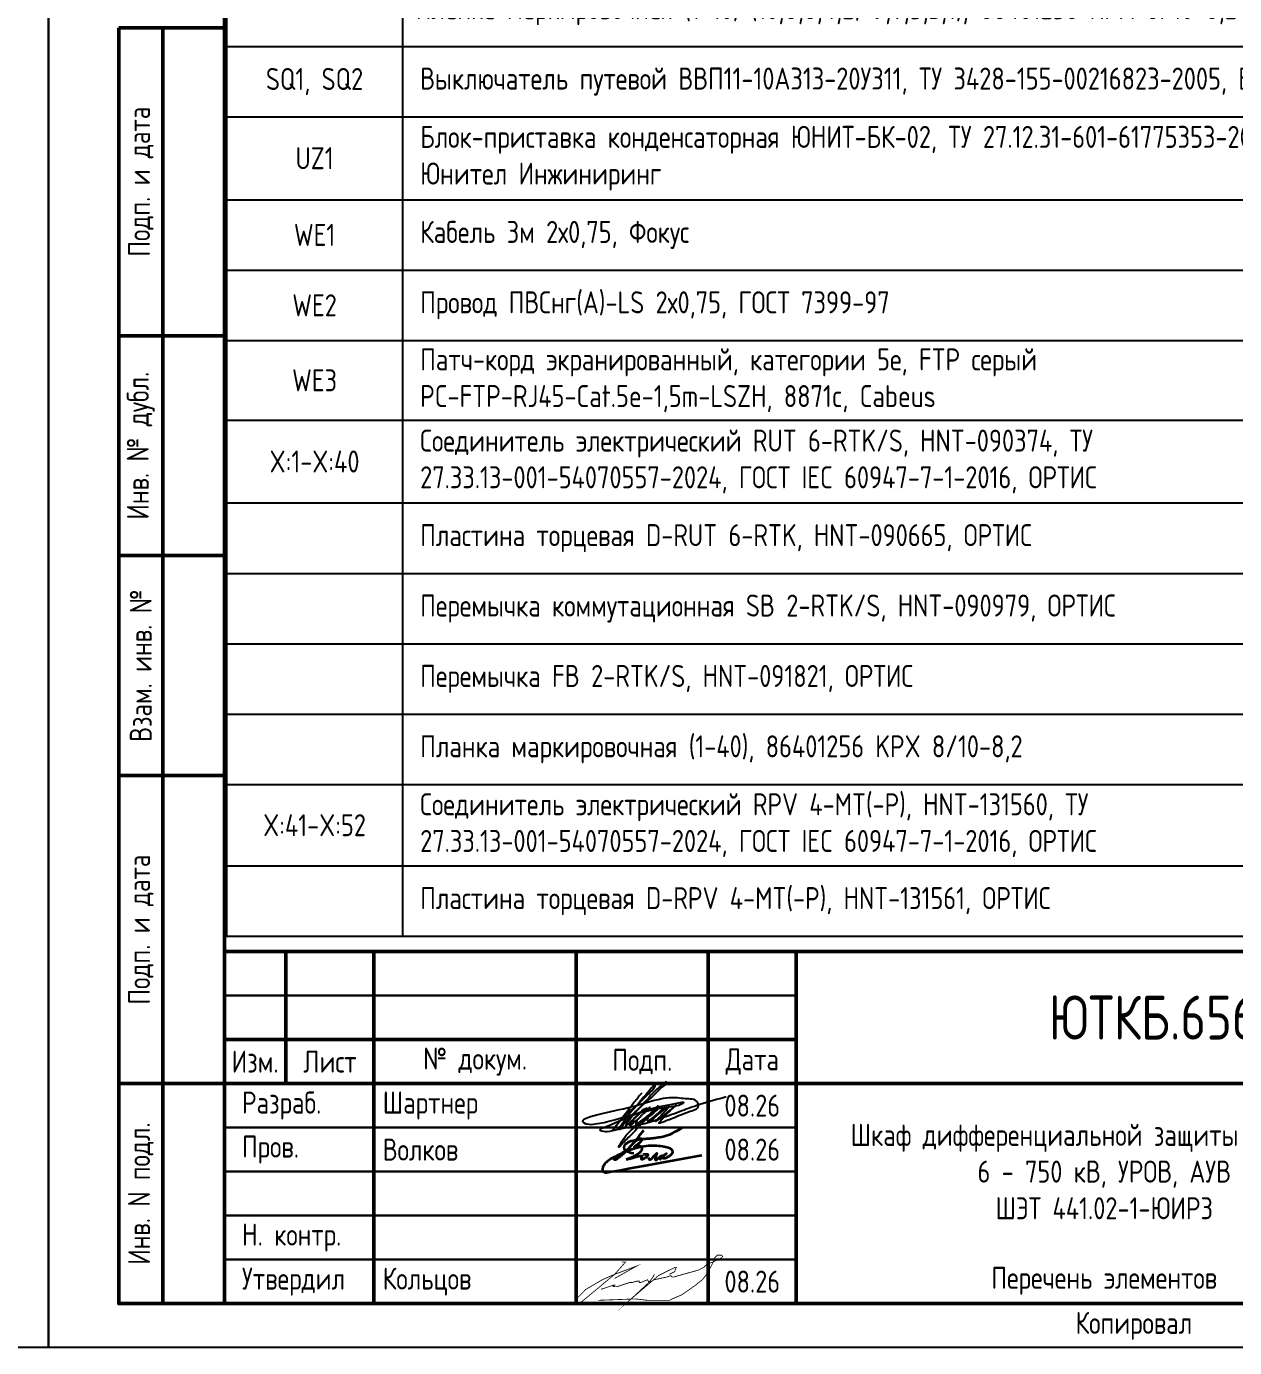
# Model space of a CAD drawing. Header units: millimetres. Extents: x -840 to 1644, y 0 to 561.
# Drawn here: x -632.5 to -495.2, y 0 to 150.1 of the extents above; entities that cross this region are included whole.
import ezdxf

# ---------------------------------------------------------------- set-up
doc = ezdxf.new("R2010")
doc.units = ezdxf.units.MM
doc.styles.add('Gost_type_A', font='GOST_A.TTF')

# ---------------------------------------------------------------- blocks, each defined once
blk = doc.blocks.new('*T16')
at = {"color": 0, "lineweight": -2, "transparency": 16777216}
for p, q in [((0, 0), (185, 0)), ((0, 0), (0, -15)), ((20, 0), (20, -15)), ((130, 0), (130, -15)), ((140, 0), (140, -15)), ((185, 0), (185, -15)), ((209.75, 0), (394.75, 0)), ((209.75, 0), (209.75, -15)), ((229.75, 0), (229.75, -15)), ((339.75, 0), (339.75, -15)), ((349.75, 0), (349.75, -15)), ((394.75, 0), (394.75, -15))]:
    blk.add_line(p, q, dxfattribs=at)
at = {"color": 0, "linetype": 'ByBlock', "lineweight": -2, "transparency": 16777216}
for p, q in [((0, -15), (185, -15)), ((0, -15), (0, -245.26)), ((20, -15), (20, -245.26)), ((130, -15), (130, -245.26)), ((140, -15), (140, -80.12)), ((185, -15), (185, -245.26)), ((209.75, -15), (394.75, -15)), ((209.75, -15), (209.75, -87)), ((229.75, -15), (229.75, -87)), ((339.75, -15), (339.75, -87)), ((349.75, -15), (349.75, -23)), ((394.75, -15), (394.75, -87)), ((209.75, -23), (394.75, -23)), ((349.75, -23), (349.75, -31)), ((0, -28.63), (185, -28.63)), ((209.75, -31), (394.75, -31)), ((349.75, -31), (349.75, -87)), ((0, -38.06), (185, -38.06)), ((209.75, -39), (394.75, -39)), ((0, -47.45), (185, -47.45)), ((209.75, -47), (394.75, -47)), ((0, -55.45), (185, -55.45)), ((209.75, -55), (394.75, -55)), ((209.75, -63), (394.75, -63)), ((0, -64.12), (185, -64.12)), ((209.75, -71), (394.75, -71)), ((0, -72.12), (185, -72.12)), ((209.75, -79), (394.75, -79)), ((0, -80.12), (185, -80.12)), ((140, -80.12), (140, -144.12)), ((209.75, -87), (394.75, -87)), ((0, -88.12), (185, -88.12)), ((0, -96.12), (185, -96.12)), ((0, -104.12), (185, -104.12)), ((0, -112.12), (185, -112.12)), ((0, -120.12), (185, -120.12)), ((0, -128.12), (185, -128.12)), ((0, -136.12), (185, -136.12)), ((0, -144.12), (185, -144.12)), ((140, -144.12), (140, -245.26)), ((0, -152.12), (185, -152.12)), ((0, -161.55), (185, -161.55)), ((0, -169.55), (185, -169.55)), ((0, -177.55), (185, -177.55)), ((0, -186.6), (185, -186.6)), ((0, -196.01), (185, -196.01)), ((0, -204.01), (185, -204.01)), ((0, -212.01), (185, -212.01)), ((0, -220.01), (185, -220.01)), ((0, -228.01), (185, -228.01)), ((0, -237.26), (185, -237.26)), ((0, -245.26), (185, -245.26))]:
    blk.add_line(p, q, dxfattribs=at)
at = {"transparency": 16777216, "char_height": 2.5, "style": 'Gost_type_A'}
for s, insert, width, attachment_point in [('Поз. обозначение', (10, -7.5), 17, 5), ('Поз. обозначение', (219.75, -7.5), 17, 5), ('Примечание', (162.5, -7.5), 42, 5), ('Примечание', (372.25, -7.5), 42, 5), ('Наименование', (75, -7.5), 107, 5), ('Кол.', (135, -7.5), 7, 5), ('Наименование', (284.75, -7.5), 107, 5), ('Кол.', (344.75, -7.5), 7, 5), ('Планка маркировочная (41-52), 86401217 KPX 6/10-6,2', (231.25, -27), 107, 4), ('Перемычка ПС 2-8, 15000020, СТЭЗ ', (21.5, -84.12), 107, 4), ('9', (135, -84.12), 7, 5), ('3', (135, -92.12), 7, 5), ('Планка маркировочная (1-14) (14,12,10,8,6,4,2; 13,11,9,7,5,3,1), 86401256 KPX 8/10-8,2', (21.5, -100.12), 107, 4), ('3', (135, -100.12), 7, 5), ('{\\C256;Блок испытательный, в составе:}', (21.5, -108.12), 107, 4), ('Блок базовый ЭПББ 4+1, 111505, ТУ 27.33.13-001-53942713-2023, ЭПРОМ', (21.5, -116.12), 107, 4), ('3', (135, -116.12), 7, 5), ('Крышка рабочая ЭПРК 4+1, 121505, ТУ 27.33.13-001-53942713-2023, ЭПРОМ', (21.5, -124.12), 107, 4), ('3', (135, -124.12), 7, 5), ('Планка маркировочная (1-10) (2,4.6,8,10; 1,3,5,7,9), 86401256 KPX 8/10-8,2', (21.5, -132.12), 107, 4), ('3', (135, -132.12), 7, 5), ('Планка маркировочная (1-10) (10,8,6,4,2; 9,7,5,3,1), 86401256 KPX 8/10-8,2', (21.5, -140.12), 107, 4), ('3', (135, -140.12), 7, 5)]:
    blk.add_mtext(s, dxfattribs=dict(at, insert=insert, width=width, attachment_point=attachment_point))
at = {"color": 0, "transparency": 16777216, "char_height": 2.5, "style": 'Gost_type_A'}
for s, insert, width, attachment_point in [('{\\C256;Интеллектуальное электронное устройство ЮНИТ-М514-ДЗО-Р102-К101-х-х-В101-М166.0600-М166.0600-С01.03, НЛПР.656122.602-XXX,\\C1; }ООО Юнител Инжиниринг', (22, -21.81), 106, 4), ('Перемычка FBS 2-6, HNT-091360, ОРТИС', (231.75, -19), 106, 4), ('6', (344.75, -19), 7, 5), ('A1', (10, -21.81), 18, 5), ('1', (135, -21.81), 7, 5), ('1', (344.75, -27), 7, 5), ('вертикальное положение', (351.25, -27), 42, 4), ('Блок интерфейсный ИЧМ ЮНИТ-ИЧМ-СУГР-К-С, ТУ 27.12.23-609-61775353-2024, ООО Юнител Инжиниринг', (22, -33.34), 106, 4), ('A1.1', (10, -33.34), 18, 5), ('1', (135, -33.34), 7, 5), ('Светильник светодиодный ЖКХ-08 Д с кабелем 3 м, 5000 К,\\PТУ 3461-009-01281952-2018, Фокус ', (22, -42.75), 106, 4), ('EL1', (10, -42.75), 18, 5), ('1', (135, -42.75), 7, 5), ('HL1', (10, -51.45), 18, 5), ('{\\C256;Лампа СКЛ 14Н-2-Ж-2-220 П Ч IP65 ЯШГК.433137.068 ТУ, Протон-Импульс}', (22, -51.45), 106, 4), ('1', (135, -51.45), 7, 5), ('SG1-SG3', (10, -59.78), 18, 5), ('{\\C256;Блок испытательный, в составе:}', (22, -59.78), 106, 4), ('{\\C256;Блок базовый ЭПББ 6+1, 111507, ТУ 27.33.13-001-53942713-2023, НПП "ЭПРОМ"}', (22, -68.12), 106, 4), ('3', (135, -68.12), 7, 5), ('{\\C256;Крышка рабочая ЭПРК 6+1, 121507, ТУ 27.33.13-001-53942713-2023, НПП "ЭПРОМ"}', (22, -76.12), 106, 4), ('3', (135, -76.12), 7, 5), ('{\\C256;Планка маркировочная} (1-14) (2,4.6,8,10,12,14; 1,3,5,7,9,11,13){\\C256;, 86401256 KPX 8/10-8,2}', (21.5, -92.12), 107, 4), ('горизонтальное положение', (141.5, -92.12), 42, 4), ('горизонтальное положение', (141.5, -100.12), 42, 4), ('SG4-SG6', (10, -108.12), 18, 5), ('горизонтальное положение', (141.5, -132.12), 42, 4), ('горизонтальное положение', (141.5, -140.12), 42, 4), ('SQ1, SQ2', (10, -148.12), 18, 5), ('{\\C256;Выключатель путевой ВВП11-10А313-20У311, ТУ 3428-155-00216823-2005, ВНИИР }', (22, -148.12), 106, 4), ('2', (135, -148.12), 7, 5), ('{\\C256;Блок-приставка конденсаторная ЮНИТ-БК-02, ТУ 27.12.31-601-61775353-2016, }ООО Юнител Инжиниринг', (22, -156.83), 106, 4), ('UZ1', (10, -156.83), 18, 5), ('1', (135, -156.83), 7, 5), ('WE1', (10, -165.55), 18, 5), ('Кабель 3м 2х0,75, Фокус', (22, -165.55), 106, 4), ('1', (135, -165.55), 7, 5), ('{\\C256;в составе позиции} EL1', (141.5, -165.55), 42, 4), ('WE2', (10, -173.55), 18, 5), ('Провод ПВСнг(А)-LS 2х0,75, ГОСТ 7399-97', (22, -173.55), 106, 4), ('4', (135, -173.55), 7, 5), ('{\\C256;м}', (141.5, -173.55), 42, 4), ('{\\C256;Патч-корд экранированный, категории 5е, FTP серый PC-FTP-RJ45-Cat.5e-1,5m-LSZH, 8871c, Cabeus}', (22, -182.07), 106, 4), ('WE3', (10, -182.07), 18, 5), ('1', (135, -182.07), 7, 5), ('{\\C256;Соединитель электрический RUT 6-RTK/S, HNT-090374, ТУ 27.33.13-001-54070557-2024, ГОСТ IEC 60947-7-1-2016, ОРТИС}', (22, -191.3), 106, 4), ('X:1-X:40', (10, -191.3), 18, 5), ('40', (135, -191.3), 7, 5), ('{\\C256;Пластина торцевая D-RUT 6-RTK, HNT-090665, ОРТИС}', (22, -200.01), 106, 4), ('7', (135, -200.01), 7, 5), ('Перемычка коммутационная SB 2-RTK/S, HNT-090979, ОРТИС', (22, -208.01), 106, 4), ('9', (135, -208.01), 7, 5), ('Перемычка FB 2-RTK/S, HNT-091821, ОРТИС', (22, -216.01), 106, 4), ('3', (135, -216.01), 7, 5), ('{\\C256;Планка маркировочная (1-40), 86401256 KPX 8/10-8,2}', (22, -224.01), 106, 4), ('1', (135, -224.01), 7, 5), ('вертикальное положение', (141.5, -224.01), 42, 4), ('Соединитель электрический RPV 4-MT(-P), HNT-131560, ТУ 27.33.13-001-54070557-2024, ГОСТ IEC 60947-7-1-2016, ОРТИС ', (22, -232.63), 106, 4), ('X:41-X:52', (10, -232.63), 18, 5), ('12', (135, -232.63), 7, 5), ('Пластина торцевая D-RPV 4-MT(-P), HNT-131561, ОРТИС', (22, -241.26), 106, 4), ('6', (135, -241.26), 7, 5)]:
    blk.add_mtext(s, dxfattribs=dict(at, insert=insert, width=width, attachment_point=attachment_point))
blk = doc.blocks.new('Штамп левый нижний')
at = {"lineweight": 50}
for points in [[(-12, 145), (-7, 145), (-7, 110), (-12, 110)], [(-7, 145), (0, 145), (0, 110), (-7, 110)], [(-12, 110), (-7, 110), (-7, 85), (-12, 85)], [(-7, 110), (0, 110), (0, 85), (-7, 85)], [(-12, 85), (-7, 85), (-7, 60), (-12, 60)], [(-7, 85), (0, 85), (0, 60), (-7, 60)], [(-12, 60), (-7, 60), (-7, 25), (-12, 25)], [(-7, 60), (0, 60), (0, 25), (-7, 25)], [(-12, 25), (-7, 25), (-7, 0), (-12, 0)], [(-7, 25), (0, 25), (0, 0), (-7, 0)]]:
    blk.add_lwpolyline(points, close=True, dxfattribs=at)
at = {"char_height": 2.5, "attachment_point": 5, "rotation": 90, "style": 'Gost_type_A'}
for s, insert, width in [('Подп. и дата', (-9.5, 127.5), 35), ('Инв. № дубл.', (-9.5, 97.5), 25), ('Взам. инв. №', (-9.5, 72.5), 25), ('Подп. и дата', (-9.5, 42.5), 35), ('Инв. N подл.', (-9.5, 12.5), 25)]:
    blk.add_mtext(s, dxfattribs=dict(at, insert=insert, width=width))
blk = doc.blocks.new('Формат_А4')
blk.add_lwpolyline([(0, 297), (0, 0), (-210, 0), (-210, 297)], close=True)
at = {"lineweight": 50}
blk.add_lwpolyline([(-190, 292), (-5, 292), (-5, 5), (-190, 5)], close=True, dxfattribs=at)
blk = doc.blocks.new('Штамп большой нижний текстовый')
for points in [[(-185, 40), (-178, 40), (-178, 35), (-185, 35)], [(-178, 40), (-168, 40), (-168, 35), (-178, 35)], [(-168, 40), (-145, 40), (-145, 35), (-168, 35)], [(-145, 40), (-130, 40), (-130, 35), (-145, 35)], [(-130, 40), (-120, 40), (-120, 35), (-130, 35)], [(-185, 35), (-178, 35), (-178, 30), (-185, 30)], [(-178, 35), (-168, 35), (-168, 30), (-178, 30)], [(-168, 35), (-145, 35), (-145, 30), (-168, 30)], [(-145, 35), (-130, 35), (-130, 30), (-145, 30)], [(-130, 35), (-120, 35), (-120, 30), (-130, 30)], [(-185, 25), (-168, 25), (-168, 20), (-185, 20)], [(-168, 25), (-145, 25), (-145, 20), (-168, 20)], [(-145, 25), (-130, 25), (-130, 20), (-145, 20)], [(-130, 25), (-120, 25), (-120, 20), (-130, 20)], [(-185, 20), (-168, 20), (-168, 15), (-185, 15)], [(-168, 20), (-145, 20), (-145, 15), (-168, 15)], [(-145, 20), (-130, 20), (-130, 15), (-145, 15)], [(-130, 20), (-120, 20), (-120, 15), (-130, 15)], [(-185, 15), (-168, 15), (-168, 10), (-185, 10)], [(-168, 15), (-145, 15), (-145, 10), (-168, 10)], [(-145, 15), (-130, 15), (-130, 10), (-145, 10)], [(-130, 15), (-120, 15), (-120, 10), (-130, 10)], [(-185, 10), (-168, 10), (-168, 5), (-185, 5)], [(-168, 10), (-145, 10), (-145, 5), (-168, 5)], [(-145, 10), (-130, 10), (-130, 5), (-145, 5)], [(-130, 10), (-120, 10), (-120, 5), (-130, 5)], [(-185, 5), (-168, 5), (-168, 0), (-185, 0)], [(-168, 5), (-145, 5), (-145, 0), (-168, 0)], [(-145, 5), (-130, 5), (-130, 0), (-145, 0)], [(-130, 5), (-120, 5), (-120, 0), (-130, 0)]]:
    blk.add_lwpolyline(points, close=True)
at = {"lineweight": 50}
for points in [[(-185, 40), (-120, 40), (-120, 30), (-185, 30)], [(-178, 40), (-168, 40), (-168, 30), (-178, 30)], [(-145, 40), (-130, 40), (-130, 30), (-145, 30)], [(-120, 25), (0, 25), (0, 40), (-120, 40)], [(-185, 30), (-178, 30), (-178, 25), (-185, 25)], [(-178, 30), (-168, 30), (-168, 25), (-178, 25)], [(-168, 30), (-145, 30), (-145, 25), (-168, 25)], [(-145, 30), (-130, 30), (-130, 25), (-145, 25)], [(-130, 30), (-120, 30), (-120, 25), (-130, 25)], [(-185, 25), (-168, 25), (-168, 0), (-185, 0)], [(-168, 25), (-145, 25), (-145, 0), (-168, 0)], [(-145, 25), (-130, 25), (-130, 0), (-145, 0)], [(-130, 25), (-120, 25), (-120, 0), (-130, 0)], [(-120, 25), (-50, 25), (-50, 0), (-120, 0)]]:
    blk.add_lwpolyline(points, close=True, dxfattribs=at)
at = {"char_height": 2.5, "style": 'Gost_type_A'}
for s, insert, width, attachment_point in [('Изм.', (-181.5, 27.5), 7, 5), ('Лист', (-173, 27.5), 10, 5), ('№ докум.', (-156.5, 27.5), 23, 5), ('Подп.', (-137.5, 27.5), 15, 5), ('Дата', (-125, 27.5), 10, 5), ('\\pxl0.8;Разраб.', (-185, 22.5), 17, 4), ('\\pxl0.8;Пров.', (-185, 17.5), 17, 4), ('\\pxl0.8;Н. контр.', (-185, 7.5), 17, 4), ('\\pxl0.8;Утвердил', (-185, 2.5), 17, 4), ('Копировал', (-75, -2.53), 13.1202, 6)]:
    blk.add_mtext(s, dxfattribs=dict(at, insert=insert, width=width, attachment_point=attachment_point))
blk = doc.blocks.new('Сотрудник 7_1')
at = {"lineweight": 35}
for points in [[(5.51, 4.62), (4.98, 3.97), (4.54, 3.43), (4.18, 3.01), (3.9, 2.68), (3.67, 2.43), (3.49, 2.24), (3.34, 2.09), (3.21, 1.97), (3.08, 1.86), (2.97, 1.76), (2.86, 1.67), (2.76, 1.6), (2.67, 1.53), (2.59, 1.47), (2.52, 1.42), (2.45, 1.38), (2.4, 1.35), (2.35, 1.33), (2.31, 1.31), (2.28, 1.3), (2.25, 1.3), (2.23, 1.3), (2.21, 1.31), (2.2, 1.31), (2.19, 1.33), (2.18, 1.34), (2.18, 1.36), (2.18, 1.38), (2.18, 1.4), (2.19, 1.42), (2.2, 1.45), (2.22, 1.48), (2.25, 1.51), (2.28, 1.55), (2.32, 1.59), (2.36, 1.63), (2.42, 1.67), (2.49, 1.72), (2.56, 1.78), (2.65, 1.84), (2.75, 1.9), (2.87, 1.97), (2.99, 2.04), (3.12, 2.12), (3.25, 2.21), (3.39, 2.3), (3.53, 2.41), (3.67, 2.52), (3.81, 2.64), (3.94, 2.77), (4.07, 2.9), (4.2, 3.03), (4.32, 3.15), (4.44, 3.27), (4.55, 3.37), (4.65, 3.46), (4.74, 3.54), (4.82, 3.6), (4.9, 3.64), (4.97, 3.68), (5.03, 3.7), (5.08, 3.72), (5.13, 3.73), (5.17, 3.73), (5.21, 3.73), (5.24, 3.73), (5.26, 3.73), (5.28, 3.72), (5.3, 3.71), (5.31, 3.7), (5.32, 3.68), (5.33, 3.66), (5.33, 3.64), (5.32, 3.61), (5.32, 3.58), (5.3, 3.54), (5.28, 3.5), (5.25, 3.46), (5.21, 3.41), (5.16, 3.36), (5.1, 3.3), (5.03, 3.23), (4.96, 3.17), (4.88, 3.1), (4.8, 3.04), (4.72, 2.98), (4.65, 2.92), (4.59, 2.87), (4.53, 2.83), (4.49, 2.8), (4.46, 2.77), (4.43, 2.76), (4.42, 2.75), (4.42, 2.74), (4.43, 2.75), (4.45, 2.75), (4.49, 2.76), (4.53, 2.78), (4.58, 2.8), (4.64, 2.82), (4.7, 2.84), (4.76, 2.85), (4.83, 2.86), (4.89, 2.87), (4.95, 2.88), (5.01, 2.87), (5.06, 2.87), (5.11, 2.85), (5.15, 2.84), (5.19, 2.81), (5.22, 2.78), (5.25, 2.75), (5.27, 2.72), (5.29, 2.68), (5.3, 2.63), (5.3, 2.59), (5.3, 2.54), (5.29, 2.49), (5.27, 2.44), (5.26, 2.38), (5.23, 2.33), (5.2, 2.28), (5.17, 2.22), (5.12, 2.17), (5.07, 2.11), (5, 2.05), (4.92, 1.99), (4.83, 1.93), (4.73, 1.86), (4.6, 1.79), (4.47, 1.72), (4.31, 1.65), (4.15, 1.57), (3.96, 1.49), (3.76, 1.41), (3.54, 1.32)], [(4.39, 2), (4.09, 2.07), (3.85, 2.15), (3.67, 2.21), (3.55, 2.27), (3.46, 2.33), (3.4, 2.39), (3.37, 2.44), (3.35, 2.5), (3.33, 2.55), (3.32, 2.61), (3.31, 2.66), (3.31, 2.72), (3.31, 2.77), (3.32, 2.83), (3.34, 2.89), (3.36, 2.94), (3.39, 2.99), (3.43, 3.05), (3.48, 3.1), (3.54, 3.15), (3.6, 3.2), (3.67, 3.24), (3.74, 3.29), (3.82, 3.33), (3.91, 3.37), (4.01, 3.4), (4.11, 3.44), (4.22, 3.47), (4.34, 3.5), (4.47, 3.53), (4.62, 3.56), (4.77, 3.58), (4.93, 3.61), (5.11, 3.63), (5.29, 3.65), (5.48, 3.67), (5.67, 3.69), (5.85, 3.71), (6.04, 3.72), (6.21, 3.74), (6.38, 3.76), (6.55, 3.77), (6.71, 3.79), (6.86, 3.81), (7.02, 3.83), (7.19, 3.86), (7.36, 3.89), (7.54, 3.92), (7.74, 3.96), (7.95, 4.01), (8.19, 4.09), (8.47, 4.19), (8.78, 4.33), (9.15, 4.51), (9.57, 4.74), (10.05, 5.03)], [(6.04, 1.58), (6.05, 1.53), (6.06, 1.49), (6.06, 1.46), (6.07, 1.43), (6.09, 1.4), (6.1, 1.38), (6.12, 1.36), (6.14, 1.35), (6.16, 1.33), (6.19, 1.33), (6.22, 1.33), (6.25, 1.33), (6.28, 1.33), (6.31, 1.34), (6.34, 1.36), (6.37, 1.38), (6.4, 1.4), (6.43, 1.43), (6.46, 1.46), (6.49, 1.5), (6.52, 1.53), (6.55, 1.57), (6.58, 1.62), (6.62, 1.66), (6.65, 1.71), (6.69, 1.75), (6.73, 1.8), (6.78, 1.84), (6.82, 1.88), (6.85, 1.92), (6.89, 1.95), (6.92, 1.98), (6.95, 2.01), (6.97, 2.03), (6.98, 2.05), (7, 2.06), (7, 2.06), (7.01, 2.06), (7.01, 2.05), (7, 2.03), (7, 2), (6.99, 1.96), (6.97, 1.93), (6.96, 1.88), (6.94, 1.83), (6.93, 1.79), (6.91, 1.74), (6.9, 1.69), (6.89, 1.64), (6.88, 1.6), (6.87, 1.56), (6.86, 1.53), (6.85, 1.49), (6.84, 1.46), (6.84, 1.43), (6.84, 1.41), (6.84, 1.38), (6.84, 1.36), (6.84, 1.35), (6.84, 1.33), (6.84, 1.32), (6.85, 1.31), (6.86, 1.3), (6.86, 1.29), (6.87, 1.29), (6.88, 1.28), (6.89, 1.28), (6.9, 1.27), (6.91, 1.27), (6.92, 1.27), (6.93, 1.28), (6.95, 1.28), (6.96, 1.29), (6.97, 1.29), (6.98, 1.3), (7, 1.32), (7.03, 1.34), (7.06, 1.37), (7.1, 1.41), (7.15, 1.45), (7.21, 1.5), (7.27, 1.56), (7.34, 1.62), (7.41, 1.68), (7.48, 1.73), (7.54, 1.77), (7.58, 1.79), (7.6, 1.79), (7.61, 1.77), (7.59, 1.72), (7.57, 1.67), (7.54, 1.61), (7.5, 1.54), (7.46, 1.48), (7.43, 1.43), (7.41, 1.4), (7.4, 1.38), (7.41, 1.38), (7.42, 1.4), (7.45, 1.43), (7.49, 1.48), (7.54, 1.53), (7.6, 1.59), (7.66, 1.66), (7.73, 1.72), (7.81, 1.79), (7.88, 1.85), (7.95, 1.9), (8.01, 1.95), (8.06, 1.99), (8.09, 2.01), (8.11, 2.02), (8.1, 2.02), (8.07, 1.99), (8.03, 1.96), (7.98, 1.91), (7.92, 1.86), (7.87, 1.81), (7.81, 1.76), (7.76, 1.71), (7.73, 1.67), (7.7, 1.64), (7.68, 1.61), (7.67, 1.58), (7.67, 1.56), (7.67, 1.54), (7.68, 1.53), (7.7, 1.51), (7.71, 1.5), (7.73, 1.49), (7.75, 1.48), (7.77, 1.48), (7.8, 1.47), (7.83, 1.47), (7.87, 1.48), (7.91, 1.48), (7.96, 1.5), (8.01, 1.51), (8.07, 1.53), (8.13, 1.55), (8.19, 1.58), (8.26, 1.62), (8.33, 1.66), (8.4, 1.71), (8.48, 1.76), (8.55, 1.82), (8.63, 1.89), (8.69, 1.95), (8.75, 2.02), (8.79, 2.1), (8.82, 2.17), (8.83, 2.24), (8.81, 2.31), (8.78, 2.37), (8.72, 2.44), (8.65, 2.5), (8.56, 2.56), (8.44, 2.61), (8.31, 2.66), (8.17, 2.71), (8, 2.75), (7.83, 2.78), (7.64, 2.81), (7.44, 2.84), (7.22, 2.86), (7, 2.88), (6.77, 2.88), (6.53, 2.89), (6.29, 2.88), (6.04, 2.87), (5.79, 2.84), (5.52, 2.81), (5.25, 2.77), (4.97, 2.71), (4.68, 2.64), (4.38, 2.55), (4.06, 2.44), (3.74, 2.32), (3.42, 2.2), (3.11, 2.06), (2.8, 1.92), (2.51, 1.78), (2.25, 1.65), (2.01, 1.52), (1.8, 1.4), (1.62, 1.29), (1.47, 1.18), (1.35, 1.09), (1.24, 0.99), (1.15, 0.91), (1.08, 0.82), (1.02, 0.74), (0.97, 0.65), (0.93, 0.57), (0.89, 0.49), (0.86, 0.41), (0.84, 0.34), (0.83, 0.27), (0.82, 0.21), (0.82, 0.15), (0.83, 0.11), (0.84, 0.07), (0.85, 0.04), (0.87, 0.01), (0.89, -0.01), (0.91, -0.03), (0.94, -0.05), (0.97, -0.07), (1, -0.08), (1.03, -0.1), (1.07, -0.11), (1.1, -0.12), (1.13, -0.13), (1.17, -0.14), (1.2, -0.15), (1.24, -0.15), (1.29, -0.15), (1.47, -0.12), (1.9, -0.04), (2.7, 0.1), (3.99, 0.34), (5.91, 0.69), (8.58, 1.18), (12.12, 1.82)], [(3.54, 1.32), (4.17, 1.5), (4.63, 1.63), (4.96, 1.71), (5.17, 1.76), (5.28, 1.77), (5.33, 1.76), (5.34, 1.73), (5.32, 1.7), (5.3, 1.66), (5.28, 1.62), (5.27, 1.58), (5.26, 1.55), (5.25, 1.51), (5.24, 1.48), (5.24, 1.45), (5.24, 1.42), (5.24, 1.4), (5.25, 1.39), (5.26, 1.37), (5.27, 1.36), (5.29, 1.36), (5.31, 1.36), (5.33, 1.36), (5.35, 1.36), (5.39, 1.37), (5.42, 1.38), (5.46, 1.4), (5.49, 1.41), (5.54, 1.43), (5.58, 1.45), (5.62, 1.48), (5.67, 1.51), (5.72, 1.54), (5.76, 1.57), (5.81, 1.61), (5.85, 1.64), (5.89, 1.68), (5.93, 1.72), (5.96, 1.75), (5.99, 1.78), (6, 1.81), (6.02, 1.83), (6.02, 1.86), (6.01, 1.87), (6, 1.89), (5.98, 1.9), (5.95, 1.91), (5.91, 1.92), (5.87, 1.92), (5.81, 1.92), (5.75, 1.92), (5.69, 1.92), (5.63, 1.91), (5.57, 1.9), (5.51, 1.89), (5.46, 1.88)]]:
    blk.add_lwpolyline(points, dxfattribs=at)

msp = doc.modelspace()

# ---------------------------------------------------------------- linework, layer by layer
at = {"const_width": 0.0934}
for points in [[(-567.2, 6.62), (-566.26, 6.93), (-565.8, 7.09), (-565.64, 7.09), (-565.8, 6.93), (-565.64, 6.93), (-565.33, 6.93), (-563.93, 7.4), (-563.62, 7.4), (-563.15, 7.55), (-562.84, 7.55), (-562.84, 7.4), (-562.68, 7.4), (-561.9, 7.71), (-561.75, 7.4), (-561.13, 7.71), (-559.72, 8.02), (-559.26, 8.18), (-559.1, 8.02), (-558.95, 8.02), (-556.14, 8.8), (-555.52, 9.11), (-555.21, 9.42), (-554.9, 9.58), (-554.43, 9.73), (-553.81, 10.04), (-553.5, 10.2), (-553.34, 10.35), (-553.5, 10.51), (-553.81, 10.51), (-553.96, 10.51), (-554.28, 10.2), (-554.43, 9.73), (-555.05, 8.49), (-555.68, 7.71), (-556.45, 7.09), (-558.01, 6), (-559.1, 5.53), (-559.41, 5.37), (-561.9, 5.37), (-563.31, 5.53), (-567.51, 5.37)], [(-564.86, 9.73), (-564.4, 9.73), (-565.64, 8.33), (-566.57, 7.55), (-568.52, 5.93), (-569.64, 5), (-570, 5), (-570, 5.22), (-569.84, 5.68), (-568.91, 6.62), (-567.04, 7.71), (-565.64, 8.33), (-563.15, 9.26), (-565.64, 7.86)], [(-561.13, 8.33), (-561.28, 8.02), (-561.75, 7.4), (-563.77, 5.53), (-560.66, 8.18), (-558.79, 9.11), (-558.63, 9.11), (-558.79, 8.8), (-558.79, 8.64), (-559.41, 8.33)]]:
    msp.add_lwpolyline(points, dxfattribs=at)
msp.add_spline([(-562.57, 28.93), (-562.95, 28.48), (-563.14, 28.24), (-563.28, 28.06), (-563.72, 27.47), (-563.83, 27.32), (-565.07, 25.71), (-565.93, 24.63), (-564.87, 25.94), (-563.9, 26.85), (-562.68, 27.96), (-561.95, 28.68), (-561.26, 29.37), (-561.09, 29.63), (-561.04, 29.82), (-561.73, 29.18), (-562.87, 27.83), (-563.09, 27.55), (-564.15, 26.32), (-564.77, 25.43), (-565.11, 24.91), (-565.11, 24.82), (-564.82, 25.11), (-564.18, 25.92), (-563.43, 26.67), (-562.39, 27.61), (-561.87, 28.08), (-560.93, 28.94), (-560.12, 29.68), (-559.75, 30.05), (-559.75, 30.17), (-560.08, 30.01), (-561.16, 29.06), (-562.84, 27.19), (-564.1, 25.7), (-564.42, 25.18), (-563.22, 26.24), (-562.13, 27.13), (-562, 27.2), (-561.94, 27.08), (-562.08, 26.85), (-563.11, 25.9), (-563.64, 25.43), (-563.86, 25.26), (-563.93, 25.26), (-563.84, 25.5), (-563.21, 26.23), (-562.98, 26.46), (-562.04, 27.2), (-561.98, 27.2), (-561.98, 26.92), (-561.74, 27.16), (-563.03, 25.87), (-563.24, 25.45), (-563.24, 25.34), (-563.02, 25.46), (-561.88, 26.33), (-560.79, 27.42), (-563.55, 24.4), (-564.7, 23.25), (-565.17, 22.79), (-564.88, 23.37), (-563.46, 24.96), (-561.9, 26.29), (-560.62, 27.21), (-561.53, 26.41), (-561.92, 25.92), (-561.92, 25.77), (-561.6, 25.89), (-560.16, 27.18), (-561.58, 25.66), (-559.95, 27.11), (-559.45, 27.4), (-559.73, 27.04), (-560.98, 25.69), (-558.64, 27.55), (-559.7, 26.57), (-560.54, 25.63), (-560.62, 25.55), (-560.02, 25.71), (-559.27, 25.98), (-557.25, 26.79), (-556.12, 27.5), (-556.24, 27.89), (-557.61, 28.28), (-558.49, 28.37), (-559.45, 28.37), (-560.74, 28.17), (-564.21, 27.21), (-568.98, 25.48), (-568.75, 25.41), (-567.87, 25.41), (-563.74, 26.44), (-559.18, 27.41), (-557.86, 27.78), (-557.77, 27.84), (-558.23, 27.81), (-562.86, 26.67), (-566.97, 24.95), (-567.33, 24.75), (-566.73, 24.56), (-566.5, 24.56), (-565.2, 24.81), (-562.23, 25.48), (-560.26, 26.11), (-558.01, 26.93), (-555.95, 27.66), (-552.95, 28.52)], degree=3)

# ---------------------------------------------------------------- block references
for name, p in [('Формат_А4', (-630, 0)), ('Формат_А4', (-420, 0)), ('*T16', (-609.75, 292)), ('Штамп левый нижний', (-610, 5)), ('Штамп большой нижний текстовый', (-425, 5)), ('Сотрудник 7_1', (-567.86, 20.04))]:
    msp.add_blockref(name, p)

# ---------------------------------------------------------------- texts
at = {"style": 'Gost_type_A'}
for s, insert, char_height, width, attachment_point in [('ЮТКБ.656463.300-035ПЭ3', (-485, 37.5), 5, 120, 5), ('Шартнер', (-592, 27.5), 2.5, 22, 4), ('08.26', (-550, 27.5), 2.5, 10, 5), ('Шкаф дифференциальной защиты ошиновки\\P6 - 750 кВ, УРОВ, АУВ \\PШЭТ 441.02-1-ЮИРЗ ', (-510, 20), 2.5, 68, 5), ('Волков', (-592, 22.5), 2.5, 22, 4), ('08.26', (-550, 22.5), 2.5, 10, 5), ('Кольцов', (-592, 7.5), 2.5, 22, 4), ('Перечень элементов', (-510, 6), 2.5, 70, 8), ('08.26', (-550, 7.5), 2.5, 10, 5)]:
    msp.add_mtext(s, dxfattribs=dict(at, insert=insert, char_height=char_height, width=width, attachment_point=attachment_point))

doc.saveas('drawing.dxf')
